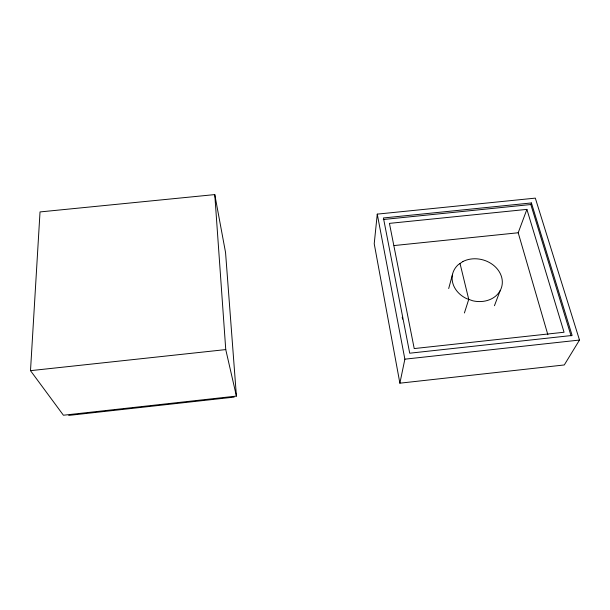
<?xml version="1.0" encoding="UTF-8"?>
<svg xmlns="http://www.w3.org/2000/svg" width="610" height="610" viewBox="0 0 610 610"><rect width="100%" height="100%" fill="white"/><g stroke="black" fill="none" stroke-linecap="round" stroke-linejoin="round"><path stroke-width="0.91" d="M30.5 370.659L40.024 211.929L214.773 194.59L225.555 252.51L236.413 396.096L63.409 415.227L30.5 370.659L225.753 349.591L236.413 396.096M377.262 214.125L374.22 243.733L399.878 383.179L564.288 364.955L579.5 340.052L535.321 198.128L377.262 214.125L404.872 359.176L399.878 383.179M448.693 288.545L452.536 274.271M464.408 312.968L468.747 299.373L460.031 263.497M547.864 334.73L518.203 232.761L526.895 209.382L389.432 223.374L414.22 348.569L564.052 332.244L526.895 209.382M571.074 335.889L530.822 204.533L531.417 202.947L383.431 217.968L409.714 353.205L572.127 335.462L531.417 202.947M494.443 305.717L500.139 290.695M68.724 415.41L234.148 397.11M404.872 359.176L579.5 340.052M383.248 219.516L530.822 204.533M394.091 245.555L518.203 232.761M402.211 317.253L402.57 319.114M214.773 194.59L225.753 349.591M462.883 261.53L458.087 264.839A25.376 21.083 15.2 0 0 466.505 298.587L472.834 300.806A25.376 21.083 15.2 0 0 501.74 277.565A25.376 21.083 15.2 0 0 462.883 261.53"/></g></svg>
